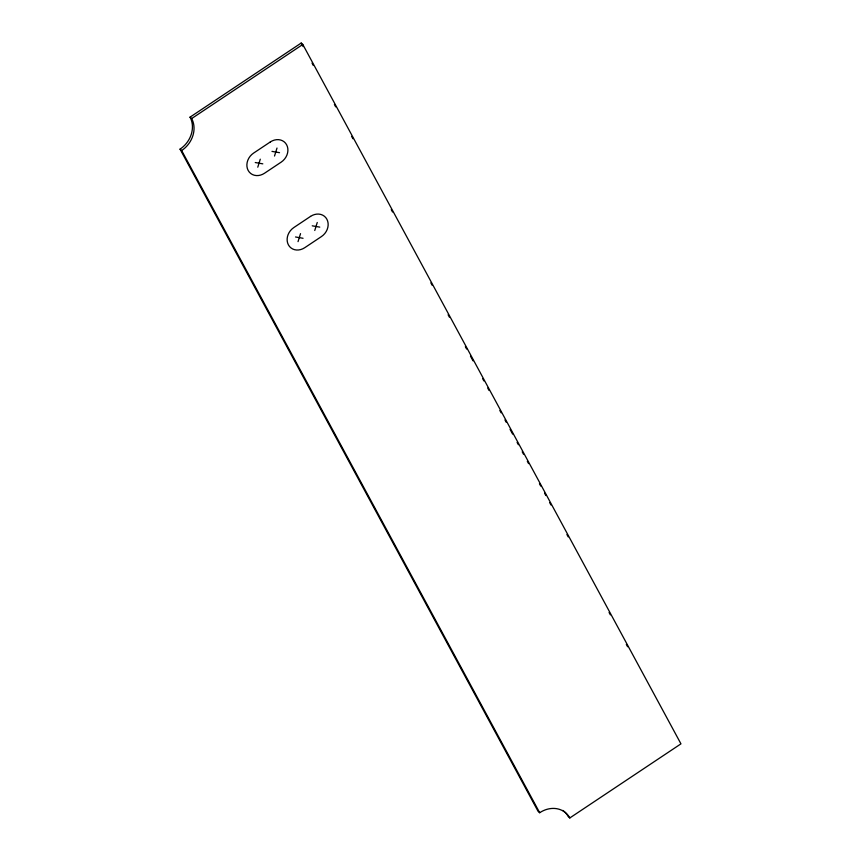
<?xml version="1.0" encoding="UTF-8"?>
<svg xmlns="http://www.w3.org/2000/svg" width="861" height="861" viewBox="0 0 861 861"><rect width="100%" height="100%" fill="white"/><g stroke="black" fill="none" stroke-linecap="round" stroke-linejoin="round"><path stroke-width="1.29" d="M257.783 167.185L260.28 159.188M274.508 156.035L277.005 148.038M298.035 241.629L300.532 233.632M314.76 230.479L317.257 222.482M190.055 117.15L301.189 43.05L302.792 44.46L680.954 743.85L569.821 817.95A24.431 20.804 -48.7 0 0 539.686 812.719L538.082 811.31L180.046 149.147A24.431 20.804 -48.7 0 0 190.055 117.15L191.659 118.56A24.431 20.804 -48.7 0 1 181.649 150.546L539.686 812.719M191.659 118.56L302.792 44.46M271.99 151.385L279.524 152.688M255.265 162.535L262.799 163.838M312.242 225.819L319.775 227.132M295.517 236.979L303.05 238.282M180.046 149.147L181.649 150.546M569.821 817.95L568.217 816.54A24.431 20.804 -48.7 0 0 562.836 810.438M301.189 43.05L303.104 46.591M312.048 63.133L313.318 65.501M334.402 104.482L335.682 106.85M351.654 136.382L352.924 138.739M391.249 209.632L392.53 211.989M430.855 282.871L432.136 285.239M448.107 314.771L449.388 317.139M465.349 346.671L466.63 349.039M470.461 356.12L473.023 360.845M482.601 378.571L483.882 380.928M487.713 388.02L488.983 390.388M499.843 410.471L501.124 412.828M504.955 419.92L506.236 422.277M510.067 429.37L512.629 434.095M517.095 442.371L518.376 444.728M522.207 451.821L523.488 454.177M527.319 461.27L528.589 463.627M539.449 483.721L540.73 486.078M544.561 493.17L545.842 495.527M549.673 502.62L550.954 504.976M566.925 534.52L568.195 536.877M609.082 612.494L610.363 614.851M626.324 644.383L627.604 646.751M270.311 141.957L253.575 153.107A13.238 11.268 -48.7 0 0 248.162 170.435A13.238 11.268 -48.7 0 0 264.478 173.265L281.203 162.116A13.238 11.268 -48.7 0 0 286.627 144.788A13.238 11.268 -48.7 0 0 270.311 141.957M310.552 216.391L293.827 227.552A13.238 11.268 -48.7 0 0 288.413 244.879A13.238 11.268 -48.7 0 0 304.729 247.71L321.454 236.56A13.238 11.268 -48.7 0 0 326.879 219.232A13.238 11.268 -48.7 0 0 310.552 216.391"/></g></svg>
